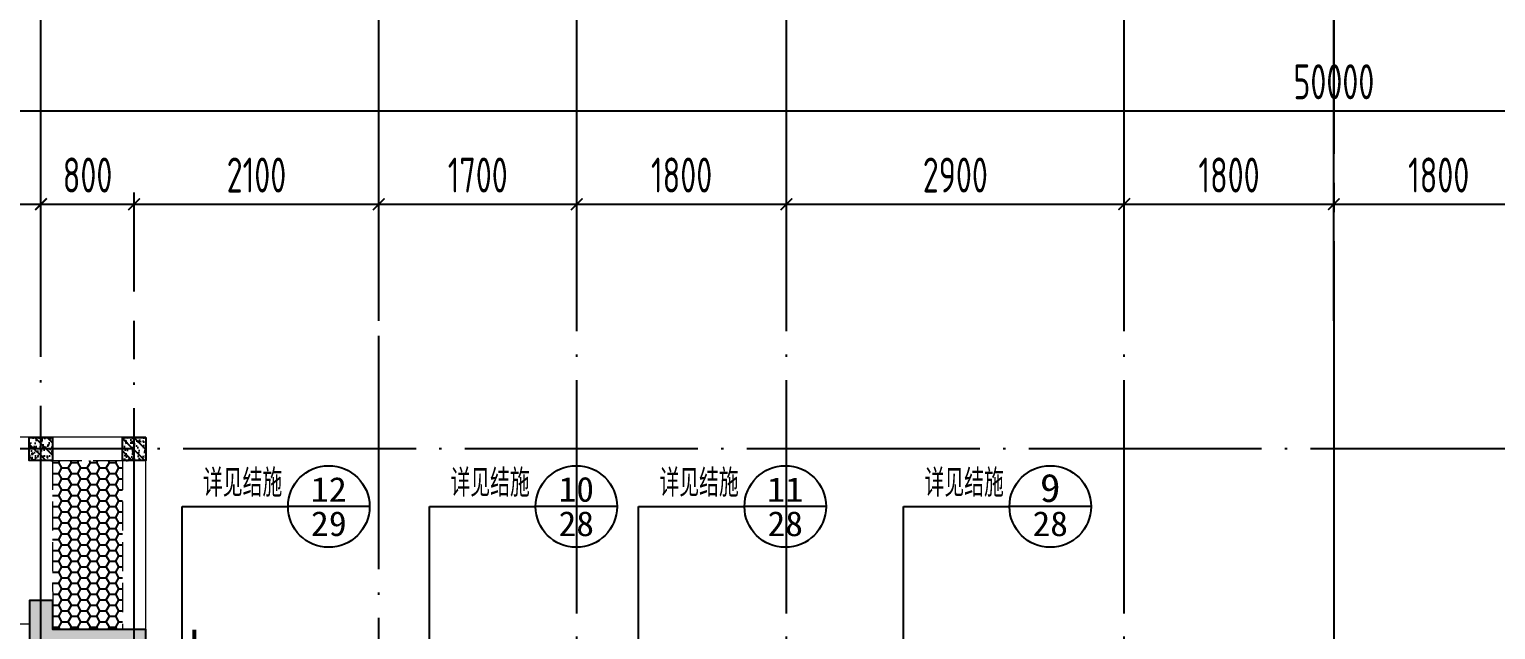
# Model space of a CAD drawing. Extents: x -812054 to 22247, y -644080 to 1003627.
# Drawn here: x -353661 to -341071, y -352324 to -347174 of the extents above; entities that cross this region are included whole.
import ezdxf
from ezdxf.enums import TextEntityAlignment as Align

# ---------------------------------------------------------------- set-up
doc = ezdxf.new("R2010")
doc.units = 0
doc.header["$LTSCALE"] = 1000
for name, pattern in [('CENTER', [2, 1.25, -0.25, 0.25, -0.25]), ('DASH', [0.35, 0.25, -0.1]), ('DOTE', [2.42, 2, -0.2, 0.02, -0.2])]:
    doc.linetypes.add(name, pattern=pattern)
doc.layers.get('0').update_dxf_attribs({"linetype": 'CONTINUOUS'})
doc.layers.get('DEFPOINTS').update_dxf_attribs({"linetype": 'CONTINUOUS'})
for name, color, linetype in [('A-AXIS', 1, 'CONTINUOUS'), ('A-DOTE', 10, 'DOTE'), ('DIM_IDEN', 67, 'CONTINUOUS'), ('PUB_TEXT', 2, 'CONTINUOUS'), ('ROOF', 183, 'CONTINUOUS'), ('S-B板填充', 251, 'CONTINUOUS'), ('S-L主梁线', 4, 'DASH'), ('S-Q墙填充', 252, 'CONTINUOUS'), ('S-Q墙实线', 6, 'CONTINUOUS'), ('S-Y一般标注', 3, 'CONTINUOUS'), ('S-构造柱', 212, 'CONTINUOUS'), ('THIN', 7, 'CONTINUOUS')]:
    doc.layers.add(name, color=color, linetype=linetype)
doc.layers.add('配箍校核', color=34, linetype='CONTINUOUS', plot=False)
doc.styles.add('_TCH_AXIS', font='COMPLEX', dxfattribs={"bigfont": 'GBCBIG'})
doc.styles.add('_TCH_LABEL', font='simhei.ttf')
doc.styles.add('TSSD_DIMENSION', font='Tssdeng.shx', dxfattribs={"width": 0.7, "bigfont": 'tssdchn.shx'})
doc.dimstyles.new('TSSD_100_100', dxfattribs={"dimtxt": 300, "dimasz": 100, "dimexe": 100, "dimexo": 250, "dimgap": 100, "dimtad": 1, "dimdec": 0, "dimzin": 0, "dimdsep": 46, "dimtxsty": 'TSSD_DIMENSION', "dimblk": 'ARCHTICK', "dimcen": 0, "dimdle": 100, "dimclrt": 7, "dimadec": 0, "dimazin": 0, "dimtfac": 1, "dimtdec": 0, "dimtix": 1, "dimtmove": 2, "dimatfit": 3, "dimldrblk": 'ARCHTICK', "dimfxl": 1, "dimtolj": 1, "dimtzin": 0, "dimarcsym": 0})

# ---------------------------------------------------------------- blocks, each defined once
blk = doc.blocks.new('_ArchTick')
at = {"color": 0, "linetype": 'ByBlock', "const_width": 0.15}
blk.add_lwpolyline([(-0.5, -0.5), (0.5, 0.5)], dxfattribs=at)
blk = doc.blocks.new('*D142')
at = {"layer": 'DEFPOINTS', "color": 0, "transparency": 16777216}
for p in [(18500, 19250), (15700, 18250), (18500, 18250)]:
    blk.add_point(p, dxfattribs=at)
at = {"layer": 'S-Y一般标注', "color": 0, "lineweight": -2, "transparency": 16777216}
for p, q in [((15700, 18500), (15700, 19350)), ((18500, 18500), (18500, 19350)), ((15600, 19250), (18600, 19250))]:
    blk.add_line(p, q, dxfattribs=at)
at = {"layer": 'S-Y一般标注', "color": 0, "lineweight": -2, "transparency": 16777216, "xscale": 100, "yscale": 100, "zscale": 100, "rotation": 180}
blk.add_blockref('_ArchTick', (15700, 19250), dxfattribs=at)
at = {"layer": 'S-Y一般标注', "color": 0, "lineweight": -2, "transparency": 16777216, "xscale": 100, "yscale": 100, "zscale": 100}
blk.add_blockref('_ArchTick', (18500, 19250), dxfattribs=at)
at = {"layer": 'S-Y一般标注', "color": 7, "transparency": 16777216, "insert": (17100, 19500), "char_height": 300, "attachment_point": 5, "style": 'TSSD_DIMENSION'}
blk.add_mtext('\\A1;2800', dxfattribs=at)
blk = doc.blocks.new('*D143')
at = {"layer": 'DEFPOINTS', "color": 0, "transparency": 16777216}
for p in [(19300, 19250), (18500, 18250), (19300, 18250)]:
    blk.add_point(p, dxfattribs=at)
at = {"layer": 'S-Y一般标注', "color": 0, "lineweight": -2, "transparency": 16777216}
for p, q in [((18500, 18500), (18500, 19350)), ((19300, 18500), (19300, 19350)), ((18400, 19250), (19400, 19250))]:
    blk.add_line(p, q, dxfattribs=at)
at = {"layer": 'S-Y一般标注', "color": 0, "lineweight": -2, "transparency": 16777216, "xscale": 100, "yscale": 100, "zscale": 100, "rotation": 180}
blk.add_blockref('_ArchTick', (18500, 19250), dxfattribs=at)
at = {"layer": 'S-Y一般标注', "color": 0, "lineweight": -2, "transparency": 16777216, "xscale": 100, "yscale": 100, "zscale": 100}
blk.add_blockref('_ArchTick', (19300, 19250), dxfattribs=at)
at = {"layer": 'S-Y一般标注', "color": 7, "transparency": 16777216, "insert": (18900, 19500), "char_height": 300, "attachment_point": 5, "style": 'TSSD_DIMENSION'}
blk.add_mtext('\\A1;800', dxfattribs=at)
blk = doc.blocks.new('*D144')
at = {"layer": 'DEFPOINTS', "color": 0, "transparency": 16777216}
for p in [(23100, 19250), (21400, 18250), (23100, 18250)]:
    blk.add_point(p, dxfattribs=at)
at = {"layer": 'S-Y一般标注', "color": 0, "lineweight": -2, "transparency": 16777216}
for p, q in [((21400, 18500), (21400, 19350)), ((23100, 18500), (23100, 19350)), ((21300, 19250), (23200, 19250))]:
    blk.add_line(p, q, dxfattribs=at)
at = {"layer": 'S-Y一般标注', "color": 0, "lineweight": -2, "transparency": 16777216, "xscale": 100, "yscale": 100, "zscale": 100, "rotation": 180}
blk.add_blockref('_ArchTick', (21400, 19250), dxfattribs=at)
at = {"layer": 'S-Y一般标注', "color": 0, "lineweight": -2, "transparency": 16777216, "xscale": 100, "yscale": 100, "zscale": 100}
blk.add_blockref('_ArchTick', (23100, 19250), dxfattribs=at)
at = {"layer": 'S-Y一般标注', "color": 7, "transparency": 16777216, "insert": (22250, 19500), "char_height": 300, "attachment_point": 5, "style": 'TSSD_DIMENSION'}
blk.add_mtext('\\A1;1700', dxfattribs=at)
blk = doc.blocks.new('*D145')
at = {"layer": 'DEFPOINTS', "color": 0, "transparency": 16777216}
for p in [(24900, 19250), (23100, 18250), (24900, 18250)]:
    blk.add_point(p, dxfattribs=at)
at = {"layer": 'S-Y一般标注', "color": 0, "lineweight": -2, "transparency": 16777216}
for p, q in [((23100, 18500), (23100, 19350)), ((24900, 18500), (24900, 19350)), ((23000, 19250), (25000, 19250))]:
    blk.add_line(p, q, dxfattribs=at)
at = {"layer": 'S-Y一般标注', "color": 0, "lineweight": -2, "transparency": 16777216, "xscale": 100, "yscale": 100, "zscale": 100, "rotation": 180}
blk.add_blockref('_ArchTick', (23100, 19250), dxfattribs=at)
at = {"layer": 'S-Y一般标注', "color": 0, "lineweight": -2, "transparency": 16777216, "xscale": 100, "yscale": 100, "zscale": 100}
blk.add_blockref('_ArchTick', (24900, 19250), dxfattribs=at)
at = {"layer": 'S-Y一般标注', "color": 7, "transparency": 16777216, "insert": (24000, 19500), "char_height": 300, "attachment_point": 5, "style": 'TSSD_DIMENSION'}
blk.add_mtext('\\A1;1800', dxfattribs=at)
blk = doc.blocks.new('*D146')
at = {"layer": 'DEFPOINTS', "color": 0, "transparency": 16777216}
for p in [(27800, 19250), (24900, 18250), (27800, 18250)]:
    blk.add_point(p, dxfattribs=at)
at = {"layer": 'S-Y一般标注', "color": 0, "lineweight": -2, "transparency": 16777216}
for p, q in [((24900, 18500), (24900, 19350)), ((27800, 18500), (27800, 19350)), ((24800, 19250), (27900, 19250))]:
    blk.add_line(p, q, dxfattribs=at)
at = {"layer": 'S-Y一般标注', "color": 0, "lineweight": -2, "transparency": 16777216, "xscale": 100, "yscale": 100, "zscale": 100, "rotation": 180}
blk.add_blockref('_ArchTick', (24900, 19250), dxfattribs=at)
at = {"layer": 'S-Y一般标注', "color": 0, "lineweight": -2, "transparency": 16777216, "xscale": 100, "yscale": 100, "zscale": 100}
blk.add_blockref('_ArchTick', (27800, 19250), dxfattribs=at)
at = {"layer": 'S-Y一般标注', "color": 7, "transparency": 16777216, "insert": (26350, 19500), "char_height": 300, "attachment_point": 5, "style": 'TSSD_DIMENSION'}
blk.add_mtext('\\A1;2900', dxfattribs=at)
blk = doc.blocks.new('*D147')
at = {"layer": 'DEFPOINTS', "color": 0, "transparency": 16777216}
for p in [(29600, 19250), (27800, 18250), (29600, 18250)]:
    blk.add_point(p, dxfattribs=at)
at = {"layer": 'S-Y一般标注', "color": 0, "lineweight": -2, "transparency": 16777216}
for p, q in [((27800, 18500), (27800, 19350)), ((29600, 18500), (29600, 19350)), ((27700, 19250), (29700, 19250))]:
    blk.add_line(p, q, dxfattribs=at)
at = {"layer": 'S-Y一般标注', "color": 0, "lineweight": -2, "transparency": 16777216, "xscale": 100, "yscale": 100, "zscale": 100, "rotation": 180}
blk.add_blockref('_ArchTick', (27800, 19250), dxfattribs=at)
at = {"layer": 'S-Y一般标注', "color": 0, "lineweight": -2, "transparency": 16777216, "xscale": 100, "yscale": 100, "zscale": 100}
blk.add_blockref('_ArchTick', (29600, 19250), dxfattribs=at)
at = {"layer": 'S-Y一般标注', "color": 7, "transparency": 16777216, "insert": (28700, 19500), "char_height": 300, "attachment_point": 5, "style": 'TSSD_DIMENSION'}
blk.add_mtext('\\A1;1800', dxfattribs=at)
blk = doc.blocks.new('*D148')
at = {"layer": 'DEFPOINTS', "color": 0, "transparency": 16777216}
for p in [(31400, 19250), (29600, 18250), (31400, 18250)]:
    blk.add_point(p, dxfattribs=at)
at = {"layer": 'S-Y一般标注', "color": 0, "lineweight": -2, "transparency": 16777216}
for p, q in [((29600, 18500), (29600, 19350)), ((31400, 18500), (31400, 19350)), ((29500, 19250), (31500, 19250))]:
    blk.add_line(p, q, dxfattribs=at)
at = {"layer": 'S-Y一般标注', "color": 0, "lineweight": -2, "transparency": 16777216, "xscale": 100, "yscale": 100, "zscale": 100, "rotation": 180}
blk.add_blockref('_ArchTick', (29600, 19250), dxfattribs=at)
at = {"layer": 'S-Y一般标注', "color": 0, "lineweight": -2, "transparency": 16777216, "xscale": 100, "yscale": 100, "zscale": 100}
blk.add_blockref('_ArchTick', (31400, 19250), dxfattribs=at)
at = {"layer": 'S-Y一般标注', "color": 7, "transparency": 16777216, "insert": (30500, 19500), "char_height": 300, "attachment_point": 5, "style": 'TSSD_DIMENSION'}
blk.add_mtext('\\A1;1800', dxfattribs=at)
blk = doc.blocks.new('*D159')
at = {"layer": 'DEFPOINTS', "color": 0, "transparency": 16777216}
for p in [(54600, 20050), (4600, 18250), (54600, 18250)]:
    blk.add_point(p, dxfattribs=at)
at = {"layer": 'S-Y一般标注', "color": 0, "lineweight": -2, "transparency": 16777216}
for p, q in [((4600, 18500), (4600, 20150)), ((54600, 18500), (54600, 20150)), ((4500, 20050), (54700, 20050))]:
    blk.add_line(p, q, dxfattribs=at)
at = {"layer": 'S-Y一般标注', "color": 0, "lineweight": -2, "transparency": 16777216, "xscale": 100, "yscale": 100, "zscale": 100, "rotation": 180}
blk.add_blockref('_ArchTick', (4600, 20050), dxfattribs=at)
at = {"layer": 'S-Y一般标注', "color": 0, "lineweight": -2, "transparency": 16777216, "xscale": 100, "yscale": 100, "zscale": 100}
blk.add_blockref('_ArchTick', (54600, 20050), dxfattribs=at)
at = {"layer": 'S-Y一般标注', "color": 7, "transparency": 16777216, "insert": (29600, 20300), "char_height": 300, "attachment_point": 5, "style": 'TSSD_DIMENSION'}
blk.add_mtext('\\A1;50000', dxfattribs=at)
blk = doc.blocks.new('*D171')
at = {"layer": 'DEFPOINTS', "color": 0, "transparency": 16777216}
for p in [(21400, 19250), (19300, 18250), (21400, 18250)]:
    blk.add_point(p, dxfattribs=at)
at = {"layer": 'S-Y一般标注', "color": 0, "lineweight": -2, "transparency": 16777216}
for p, q in [((19300, 18500), (19300, 19350)), ((21400, 18500), (21400, 19350)), ((19200, 19250), (21500, 19250))]:
    blk.add_line(p, q, dxfattribs=at)
at = {"layer": 'S-Y一般标注', "color": 0, "lineweight": -2, "transparency": 16777216, "xscale": 100, "yscale": 100, "zscale": 100, "rotation": 180}
blk.add_blockref('_ArchTick', (19300, 19250), dxfattribs=at)
at = {"layer": 'S-Y一般标注', "color": 0, "lineweight": -2, "transparency": 16777216, "xscale": 100, "yscale": 100, "zscale": 100}
blk.add_blockref('_ArchTick', (21400, 19250), dxfattribs=at)
at = {"layer": 'S-Y一般标注', "color": 7, "transparency": 16777216, "insert": (20350, 19500), "char_height": 300, "attachment_point": 5, "style": 'TSSD_DIMENSION'}
blk.add_mtext('\\A1;2100', dxfattribs=at)
blk = doc.blocks.new('20210807.15312446')
at = {"layer": 'S-Q墙填充'}
h = blk.add_hatch(color=252, dxfattribs=at)
h.dxf.hatch_style = 1
h.paths.add_polyline_path([(74816, 67840), (74816, 66540), (75016, 66540), (75016, 67740), (75815, 67740), (75815, 67940), (75016, 67940), (75016, 68190), (74816, 68190)])
at = {"layer": 'S-L主梁线', "linetype": 'ByBlock', "lineweight": 18}
for p, q in [((74915, 69590), (72116, 69590)), ((75816, 69590), (74915, 69590)), ((75815, 67940), (75816, 69590))]:
    blk.add_line(p, q, dxfattribs=at)
at = {"layer": 'S-L主梁线', "linetype": 'DASH', "lineweight": 18}
for p, q in [((75015, 69390), (75616, 69390)), ((75015, 69390), (75016, 68190)), ((75616, 69390), (75615, 67940)), ((75016, 68090), (75016, 68190)), ((72216, 67990), (74816, 67990))]:
    blk.add_line(p, q, dxfattribs=at)
at = {"layer": 'S-Q墙实线'}
blk.add_lwpolyline([(74816, 67840), (74816, 66540), (75016, 66540), (75016, 67740), (75815, 67740), (75815, 67940), (75016, 67940), (75016, 68190), (74816, 68190)], close=True, dxfattribs=at)
blk = doc.blocks.new('20210730.02141516')
at = {"layer": 'S-构造柱'}
h = blk.add_hatch(dxfattribs=at)
h.set_pattern_fill('ARMORED', color=256, scale=15, angle=-90, style=0)
h.set_pattern_definition([(320, (-154189.41, 3278673.45), (-9.4128202, -107.5890274), [11.25, -123.75]), (265, (-154189.41, 3278673.45), (112.82882, 20.8127), [9, -99]), (10.4514, (-154190.19, 3278664.49), (103.4159313, -86.7764073), [9.5610285, -105.1713168]), (316.1842, (-154159.41, 3278673.45), (-24.827852, -160.0861573), [16.875, -185.625]), (6.6356, (-154161.48, 3278660.11), (146.117681, -140.199406), [14.341543, -157.75695]), (261.1842, (-154159.41, 3278673.45), (146.11779, -140.199292), [13.5, -148.5]), (291, (-154166.91, 3278658.45), (-60.3928336, -89.5360578), [11.25, -123.75]), (236, (-154166.91, 3278658.45), (108.7725068, -36.4972998), [9, -99]), (341.4514, (-154171.94, 3278650.99), (48.3795745, -126.0333943), [9.5610285, -105.1713168]), (307.5, (-154189.41, 3278673.454), (49.93407807, -1.8239783), [0, -97.8, 0, -100.5, 0, -99.375]), (277.5, (-154189.41, 3278673.454), (59.1617568, -39.4604306), [0, -57.3, 0, -95.55, 0, -37.875]), (237.5, (-154189.41, 3278706.904), (-3.38323076, -80.07336543), [0, -37.5, 0, -117, 0, -155.25]), (227.5, (-154189.41, 3278721.904), (15.0157473, -87.4779254), [0, -48.75, 0, -77.7, 0, -110.25]), (315, (-154189.41, 3278673.454), (53.0330086, 53.0330086), [])])
h.paths.add_polyline_path([(200, 200), (200, 0), (0, 0), (0, 200)])
blk.add_lwpolyline([(200, 200), (200, 0), (0, 0), (0, 200)], close=True, dxfattribs=at)
blk = doc.blocks.new('20210809.18285270')
at = {"layer": 'ROOF', "rotation": 359.9999999538236}
for p in [(13900, 12550), (14700, 12550)]:
    blk.add_blockref('20210730.02141516', p, dxfattribs=at)
blk = doc.blocks.new('20210811.10050802')
at = {"layer": 'DIM_IDEN'}
for p, q in [((15459, 14161), (16368, 14161)), ((15459, 12905), (15459, 14161)), ((17068, 14161), (16368, 14161)), ((17584, 14161), (18493, 14161)), ((17584, 12105), (17584, 14161)), ((19193, 14161), (18493, 14161)), ((19378, 14161), (20287, 14161)), ((19378, 12105), (19378, 14161)), ((20987, 14161), (20287, 14161)), ((21653, 14161), (22562, 14161)), ((21653, 12105), (21653, 14161)), ((23262, 14161), (22562, 14161))]:
    blk.add_line(p, q, dxfattribs=at)
at = {"layer": 'DIM_IDEN', "const_width": 35}
blk.add_lwpolyline([(15564, 12905), (15564, 13105)], dxfattribs=at)
at = {"layer": 'DIM_IDEN'}
for centre in [(16718, 14161), (18843, 14161), (20637, 14161), (22912, 14161)]:
    blk.add_circle(centre, 350, dxfattribs=at)
at = {"layer": 'PUB_TEXT', "style": '_TCH_AXIS'}
for p in [(15638, 14245), (17763, 14245), (19557, 14245), (21833, 14245)]:
    blk.add_text('详见结施', height=236.3, dxfattribs=at).set_placement(p)
at = {"layer": 'PUB_TEXT', "style": '_TCH_LABEL'}
for s, height, width, p, p2 in [('12', 211.6, 1.022989, (16562, 14202), (16873, 14202)), ('10', 213.8, 0.988889, (18691, 14202), (18995, 14202)), ('11', 210.8, 1.034884, (20480, 14202), (20794, 14202)), ('9', 242, 1.011364, (22824, 14200), (23000, 14200)), ('29', 212.7, 1.00565, (16564, 13908), (16872, 13908)), ('28', 213.8, 0.988889, (18691, 13907), (18995, 13907)), ('28', 213.8, 0.988889, (20485, 13907), (20789, 13907)), ('28', 213.8, 0.988889, (22760, 13907), (23064, 13907))]:
    blk.add_text(s, height=height, dxfattribs=dict(at, width=width)).set_placement(p, p2, align=Align.FIT)
blk = doc.blocks.new('20210726.16395156')
at = {"layer": 'A-AXIS'}
for p, q in [((18500, 18249.9), (18500, 21049.9)), ((21400, 18249.9), (21400, 21049.9)), ((23100, 18249.9), (23100, 21049.9)), ((24900, 18249.9), (24900, 21049.9)), ((27800, 18249.9), (27800, 21049.9)), ((29600, 18249.9), (29600, 21049.9))]:
    blk.add_line(p, q, dxfattribs=at)
at = {"layer": 'A-DOTE'}
for p, q in [((18500, 13100.3), (18500, 18249.9)), ((19300, 15500), (19300, 18249.9)), ((21400, 13700), (21400, 18249.9)), ((23100, 10900), (23100, 18249.9)), ((24900, 10900), (24900, 18249.9)), ((27800, 10900), (27800, 18249.9)), ((29600, 18249.9), (29600, 3600)), ((55600, 17150), (3600, 17150))]:
    blk.add_line(p, q, dxfattribs=at)
at = {"layer": 'S-Y一般标注'}
for base, p1, p2, picture, middle in [((54600, 20049.9), (4600, 18249.9), (54600, 18249.9), '*D159', (29600, 20299.9)), ((18500, 19249.9), (15700, 18249.9), (18500, 18249.9), '*D142', (17100, 19499.9)), ((19300, 19249.9), (18500, 18249.9), (19300, 18249.9), '*D143', (18900, 19499.9)), ((21400, 19249.9), (19300, 18249.9), (21400, 18249.9), '*D171', (20350, 19499.9)), ((23100, 19249.9), (21400, 18249.9), (23100, 18249.9), '*D144', (22250, 19499.9)), ((24900, 19249.9), (23100, 18249.9), (24900, 18249.9), '*D145', (24000, 19499.9)), ((27800, 19249.9), (24900, 18249.9), (27800, 18249.9), '*D146', (26350, 19499.9)), ((29600, 19249.9), (27800, 18249.9), (29600, 18249.9), '*D147', (28700, 19499.9)), ((31400, 19249.9), (29600, 18249.9), (31400, 18249.9), '*D148', (30500, 19499.9))]:
    dim = blk.add_linear_dim(base=base, p1=p1, p2=p2, dimstyle='TSSD_100_100', dxfattribs=at)
    dim.commit()
    dim.dimension.update_dxf_attribs({"geometry": picture, "text_midpoint": middle})

msp = doc.modelspace()

# ---------------------------------------------------------------- hatches: boundary and pattern name
at = {"layer": 'S-B板填充', "linetype": 'ByBlock'}
h = msp.add_hatch(dxfattribs=at)
h.set_pattern_fill('HONEY', color=252, scale=17.142857, style=0)
h.set_pattern_definition([(0, (-297782.26, -534910.295), (81.642857, 47.136514), [54.42857, -108.857143]), (120, (-297782.26, -534910.295), (-81.642847, 47.136531), [54.42857, -108.857143]), (60, (-297782.26, -534910.295), (1e-05, 94.273045), [-108.857143, 54.42857])])
h.paths.add_polyline_path([(-353461.02, -352323.89), (-352860.88, -352323.89), (-352860.88, -350873.89), (-353461.02, -350873.89)])

# ---------------------------------------------------------------- linework, layer by layer
at = {"layer": 'THIN', "linetype": 'CENTER'}
msp.add_line((-342460.69, -344991.11), (-342460.69, -368858.04), dxfattribs=at)

# ---------------------------------------------------------------- block references
at = {"layer": 'A-DOTE'}
msp.add_blockref('20210726.16395156', (-372060.69, -367923.94), dxfattribs=at)
at = {"layer": 'PUB_TEXT'}
msp.add_blockref('20210811.10050802', (-367807.77, -365428.52), dxfattribs=at)
at = {"layer": 'S-Q墙填充'}
msp.add_blockref('20210807.15312446', (-428476.33, -420263.44), dxfattribs=at)
at = {"layer": '配箍校核'}
msp.add_blockref('20210809.18285270', (-367560.71, -363424.06), dxfattribs=at)

doc.saveas('drawing.dxf')
